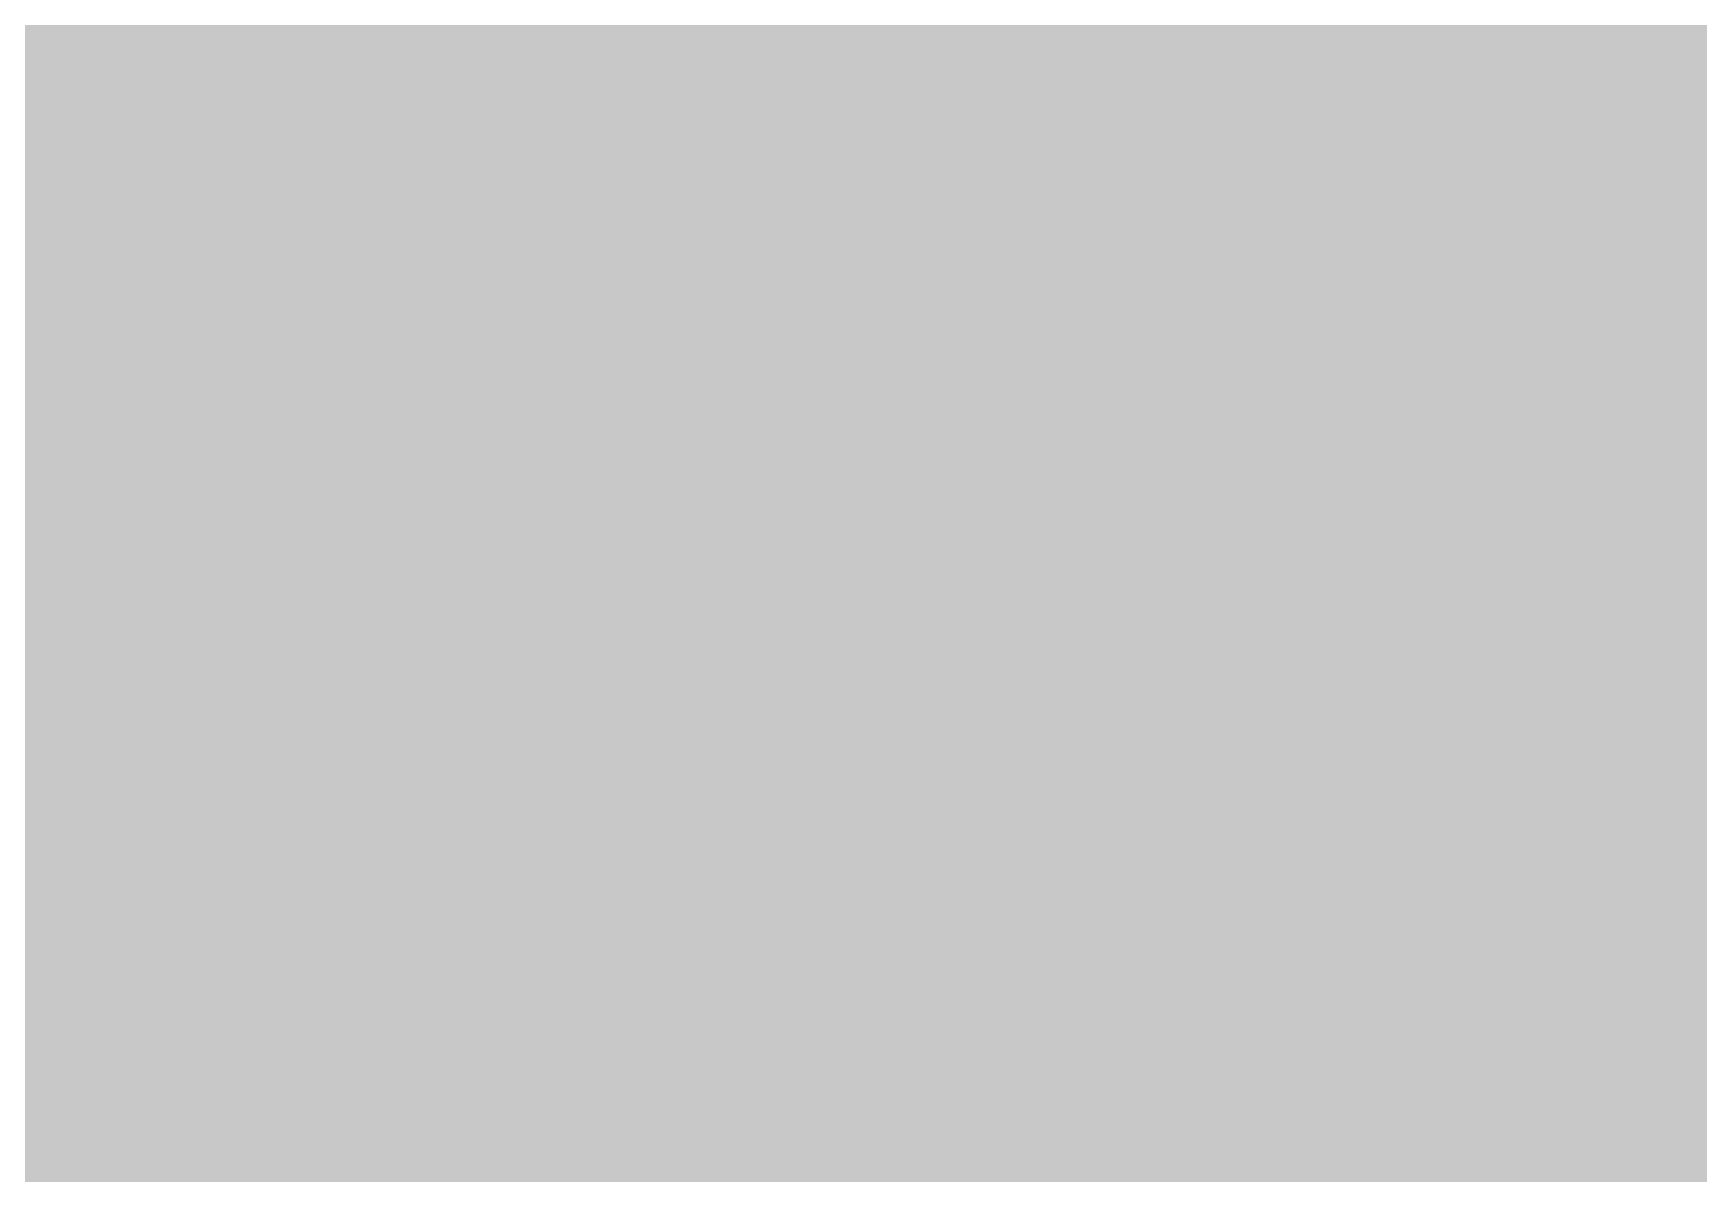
# Model space of a CAD drawing. Extents: x -3 to 92, y -53 to 125.
# Drawn here: x 72.05 to 80.34, y 101.82 to 107.5 of the extents above; entities that cross this region are included whole.
import ezdxf

# ---------------------------------------------------------------- set-up
doc = ezdxf.new("R2010")
doc.units = 0
doc.header["$MEASUREMENT"] = 0
doc.layers.get('0').update_dxf_attribs({"linetype": 'CONTINUOUS'})
for name, color, linetype in [('23-325-0_AST', 7, 'CONTINUOUS'), ('23-325-0_BOT', 7, 'CONTINUOUS'), ('23-325-0_DRD', 2, 'CONTINUOUS'), ('23-325-0_IN1', 4, 'CONTINUOUS'), ('23-325-0_IN2', 3, 'CONTINUOUS'), ('23-325-0_SMB', 5, 'CONTINUOUS'), ('23-325-0_SMT', 10, 'CONTINUOUS'), ('23-325-0_SPT', 14, 'CONTINUOUS'), ('23-325-0_TOP', 12, 'CONTINUOUS'), ('THRUHOLE_TAP', 8, 'CONTINUOUS')]:
    doc.layers.add(name, color=color, linetype=linetype)

# ---------------------------------------------------------------- blocks, each defined once
blk = doc.blocks.new('ROUND_54')
at = {"const_width": 0.508}
blk.add_lwpolyline([(-0.254, 0, 1), (0.254, 0, 1)], format="xyb", close=True, dxfattribs=at)
blk = doc.blocks.new('ROUND_87')
at = {"const_width": 0.40005}
blk.add_lwpolyline([(-0.200024, 0, 1), (0.200024, 0, 1)], format="xyb", close=True, dxfattribs=at)

msp = doc.modelspace()

# ---------------------------------------------------------------- linework, layer by layer
at = {"layer": '23-325-0_AST', "const_width": 0.1524}
for points in [[(76.33208, 107.23118), (76.33208, 106.99242)], [(76.33208, 107.1118), (75.31608, 107.1118), (75.48626, 106.99242)], [(75.31608, 106.50982), (76.1619, 106.50982), (76.33208, 106.4514), (76.33208, 106.0958), (76.1619, 106.03738), (75.31608, 106.03738)]]:
    msp.add_lwpolyline(points, dxfattribs=at)
at = {"layer": '23-325-0_BOT', "const_width": 0.254}
for points in [[(72.136, 124.46), (72.136, 52.72024)], [(72.3646, 124.46), (72.3646, 52.41544)], [(72.5932, 124.46), (72.5932, 19.37512)], [(72.8218, 124.46), (72.8218, 19.33956)], [(73.0504, 124.46), (73.0504, 19.27098)], [(73.279, 124.46), (73.279, 19.15922)], [(73.5076, 124.46), (73.5076, 20.9296)], [(73.7362, 124.46), (73.7362, 21.2979)], [(73.9648, 124.46), (73.9648, 21.52396)], [(74.1934, 124.46), (74.1934, 21.6789)], [(74.422, 124.46), (74.422, 21.78304)], [(74.6506, 124.46), (74.6506, 21.84908)], [(74.8792, 124.46), (74.8792, 50.75936)], [(75.1078, 124.46), (75.1078, 50.86858)], [(75.3364, 124.46), (75.3364, 50.8762)], [(75.565, 124.46), (75.565, 50.8762)], [(75.7936, 124.46), (75.7936, 50.8762)], [(76.0222, 124.46), (76.0222, 50.8762)], [(76.2508, 124.46), (76.2508, 50.8762)], [(76.4794, 124.46), (76.4794, 50.8762)], [(76.708, 124.46), (76.708, 58.67146)], [(76.9366, 124.46), (76.9366, 58.8518)], [(77.1652, 124.46), (77.1652, 58.8772)], [(77.3938, 124.46), (77.3938, 58.8772)], [(77.6224, 124.46), (77.6224, 58.8772)], [(77.851, 124.46), (77.851, 58.8772)], [(78.0796, 124.46), (78.0796, 58.8772)], [(78.3082, 124.46), (78.3082, 58.8772)], [(78.5368, 124.46), (78.5368, 58.8772)], [(78.7654, 124.46), (78.7654, 58.8772)], [(78.994, 124.46), (78.994, 58.8772)], [(79.2226, 118.51894), (79.2226, 72.72528)], [(79.4512, 117.9195), (79.4512, 72.94118)], [(79.6798, 117.47754), (79.6798, 73.01484)], [(79.9084, 117.12194), (79.9084, 72.9996)], [(80.137, 116.82222), (80.137, 72.89038)], [(80.3656, 116.56314), (80.3656, 72.54748)], [(84.09178, 107.442), (65.39484, 107.442)], [(84.0867, 107.2134), (70.69328, 107.2134)], [(83.6549, 106.9848), (70.90918, 106.9848)], [(83.41106, 106.7562), (70.98284, 106.7562)], [(83.3247, 106.5276), (70.9676, 106.5276)], [(83.32978, 106.299), (70.85838, 106.299)], [(83.4263, 106.0704), (70.51548, 106.0704)], [(83.71078, 105.8418), (70.8152, 105.8418)], [(86.233, 105.6132), (70.9549, 105.6132)], [(86.233, 105.3846), (70.98792, 105.3846)], [(86.233, 105.156), (70.93458, 105.156)], [(86.233, 104.9274), (70.76186, 104.9274)], [(83.6549, 104.6988), (70.64756, 104.6988)], [(83.41106, 104.4702), (70.89394, 104.4702)], [(83.3247, 104.2416), (70.9803, 104.2416)], [(83.32978, 104.013), (70.97522, 104.013)], [(83.4263, 103.7844), (70.8787, 103.7844)], [(83.71078, 103.5558), (70.59422, 103.5558)], [(86.233, 103.3272), (65.8622, 103.3272)], [(86.233, 103.0986), (65.8622, 103.0986)], [(86.233, 102.87), (65.8622, 102.87)], [(86.233, 102.6414), (65.8622, 102.6414)], [(86.233, 102.4128), (65.8622, 102.4128)], [(86.233, 102.1842), (65.8622, 102.1842)], [(86.233, 101.9556), (65.8622, 101.9556)], [(86.233, 101.727), (65.8622, 101.727)]]:
    msp.add_lwpolyline(points, dxfattribs=at)
at = {"layer": '23-325-0_DRD', "const_width": 0.254}
for points in [[(73.025, 107.95), (72.39, 107.315)], [(73.66, 107.315), (73.025, 107.95)], [(74.295, 107.95), (73.66, 107.315)], [(74.93, 107.315), (74.295, 107.95)], [(75.565, 107.95), (74.93, 107.315)], [(76.2, 107.315), (75.565, 107.95)], [(76.835, 107.95), (76.2, 107.315)], [(77.47, 107.315), (76.835, 107.95)], [(78.105, 107.95), (77.47, 107.315)], [(78.74, 107.315), (78.105, 107.95)], [(72.39, 107.315), (73.025, 106.68)], [(73.025, 106.68), (73.66, 107.315)], [(73.66, 107.315), (74.295, 106.68)], [(74.295, 106.68), (74.93, 107.315)], [(74.93, 107.315), (75.565, 106.68)], [(75.565, 106.68), (76.2, 107.315)], [(76.2, 107.315), (76.835, 106.68)], [(76.835, 106.68), (77.47, 107.315)], [(77.47, 107.315), (78.105, 106.68)], [(78.105, 106.68), (78.74, 107.315)], [(73.025, 105.41), (72.39, 104.775)], [(73.66, 104.775), (73.025, 105.41)], [(74.295, 105.41), (73.66, 104.775)], [(74.93, 104.775), (74.295, 105.41)], [(75.565, 105.41), (74.93, 104.775)], [(76.2, 104.775), (75.565, 105.41)], [(76.835, 105.41), (76.2, 104.775)], [(77.47, 104.775), (76.835, 105.41)], [(78.105, 105.41), (77.47, 104.775)], [(78.74, 104.775), (78.105, 105.41)], [(72.39, 104.775), (73.025, 104.14)], [(73.025, 104.14), (73.66, 104.775)], [(73.66, 104.775), (74.295, 104.14)], [(74.295, 104.14), (74.93, 104.775)], [(74.93, 104.775), (75.565, 104.14)], [(75.565, 104.14), (76.2, 104.775)], [(76.2, 104.775), (76.835, 104.14)], [(76.835, 104.14), (77.47, 104.775)], [(77.47, 104.775), (78.105, 104.14)], [(78.105, 104.14), (78.74, 104.775)], [(74.295, 102.87), (73.66, 102.235)], [(74.93, 102.235), (74.295, 102.87)], [(75.565, 102.87), (74.93, 102.235)], [(76.2, 102.235), (75.565, 102.87)], [(76.835, 102.87), (76.2, 102.235)], [(77.47, 102.235), (76.835, 102.87)], [(73.66, 102.235), (74.295, 101.6)], [(74.295, 101.6), (74.93, 102.235)], [(74.93, 102.235), (75.565, 101.6)], [(75.565, 101.6), (76.2, 102.235)], [(76.2, 102.235), (76.835, 101.6)], [(76.835, 101.6), (77.47, 102.235)]]:
    msp.add_lwpolyline(points, dxfattribs=at)
at = {"layer": '23-325-0_IN1', "const_width": 0.254}
for points in [[(72.1106, 124.46), (72.1106, 52.7177)], [(78.9686, 124.46), (78.9686, 50.11674)], [(79.1972, 124.46), (79.1972, 72.67956)], [(79.4258, 124.46), (79.4258, 72.92594)], [(79.6544, 124.46), (79.6544, 73.0123)], [(79.883, 124.46), (79.883, 73.00722)], [(80.1116, 124.46), (80.1116, 72.9107)], [(80.3402, 124.46), (80.3402, 72.62622)], [(72.19696, 107.442), (65.39484, 107.442)], [(84.09178, 107.442), (78.93304, 107.442)], [(72.19188, 107.2134), (70.69328, 107.2134)], [(84.0867, 107.2134), (78.93558, 107.2134)], [(72.25538, 106.9848), (70.90918, 106.9848)], [(83.6549, 106.9848), (78.87462, 106.9848)], [(72.3392, 106.8324), (72.3392, 105.2576)], [(72.40016, 106.7562), (70.98284, 106.7562)], [(73.67016, 106.7562), (73.64984, 106.7562)], [(74.94016, 106.7562), (74.91984, 106.7562)], [(76.21016, 106.7562), (76.18984, 106.7562)], [(77.48016, 106.7562), (77.45984, 106.7562)], [(83.41106, 106.7562), (78.72984, 106.7562)], [(78.74, 106.76636), (78.74, 105.3211)], [(73.7108, 106.71302), (73.7108, 105.37444)], [(74.8538, 106.69016), (74.8538, 105.39984)], [(76.2254, 106.73842), (76.2254, 105.34904)], [(77.3684, 106.6673), (77.3684, 105.42016)], [(72.5678, 106.61142), (72.5678, 105.47604)], [(73.4822, 106.61142), (73.4822, 105.47604)], [(75.0824, 106.6292), (75.0824, 105.4608)], [(75.9968, 106.59618), (75.9968, 105.49382)], [(77.597, 106.64698), (77.597, 105.44048)], [(72.73798, 106.5276), (70.9676, 106.5276)], [(72.7964, 106.50728), (72.7964, 105.58018)], [(73.2536, 106.50728), (73.2536, 105.58018)], [(74.00798, 106.5276), (73.31202, 106.5276)], [(73.9394, 106.55554), (73.9394, 105.53446)], [(75.27798, 106.5276), (74.58202, 106.5276)], [(74.6252, 106.54538), (74.6252, 105.54462)], [(75.311, 106.5149), (75.311, 105.57256)], [(75.7682, 106.5022), (75.7682, 105.5878)], [(76.54798, 106.5276), (75.85202, 106.5276)], [(76.454, 106.56824), (76.454, 105.52176)], [(77.81798, 106.5276), (77.12202, 106.5276)], [(77.1398, 106.53268), (77.1398, 105.55478)], [(77.8256, 106.52506), (77.8256, 105.56494)], [(83.3247, 106.5276), (78.39202, 106.5276)], [(78.5114, 106.58094), (78.5114, 105.50652)], [(73.025, 106.4768), (73.025, 105.6132)], [(74.168, 106.48696), (74.168, 105.60304)], [(74.3966, 106.48188), (74.3966, 105.60558)], [(75.5396, 106.4768), (75.5396, 105.6132)], [(76.6826, 106.4895), (76.6826, 105.59796)], [(76.9112, 106.47934), (76.9112, 105.60812)], [(78.0542, 106.4768), (78.0542, 105.61066)], [(78.2828, 106.49458), (78.2828, 105.59288)], [(83.32978, 106.299), (70.85838, 106.299)], [(83.4263, 106.0704), (70.51548, 106.0704)], [(83.71078, 105.8418), (70.8152, 105.8418)], [(86.36, 105.6132), (70.9549, 105.6132)], [(72.44842, 105.3846), (70.98792, 105.3846)], [(73.71842, 105.3846), (73.59904, 105.3846)], [(74.98842, 105.3846), (74.86904, 105.3846)], [(76.25842, 105.3846), (76.13904, 105.3846)], [(77.52842, 105.3846), (77.40904, 105.3846)], [(86.36, 105.3846), (78.67904, 105.3846)], [(72.27824, 105.156), (70.93458, 105.156)], [(86.36, 105.156), (78.85176, 105.156)], [(72.1995, 104.9274), (70.76186, 104.9274)], [(86.36, 104.9274), (78.92796, 104.9274)], [(72.18934, 104.6988), (70.64756, 104.6988)], [(83.6549, 104.6988), (78.93812, 104.6988)], [(72.24268, 104.4702), (70.89394, 104.4702)], [(83.41106, 104.4702), (78.88478, 104.4702)], [(72.3392, 104.2924), (72.3392, 84.9376)], [(72.3773, 104.2416), (70.9803, 104.2416)], [(76.2254, 104.19842), (76.2254, 102.80904)], [(78.74, 104.22636), (78.74, 85.0011)], [(83.3247, 104.2416), (78.75016, 104.2416)], [(73.7108, 104.17302), (73.7108, 102.83444)], [(74.8538, 104.15016), (74.8538, 102.85984)], [(77.3684, 104.1273), (77.3684, 102.88016)], [(77.597, 104.10698), (77.597, 102.58298)], [(72.67448, 104.013), (70.97522, 104.013)], [(72.5678, 104.07142), (72.5678, 85.15604)], [(73.94448, 104.013), (73.37298, 104.013)], [(73.4822, 104.07142), (73.4822, 102.4382)], [(73.9394, 104.01554), (73.9394, 102.99446)], [(75.21448, 104.013), (74.64298, 104.013)], [(75.0824, 104.0892), (75.0824, 102.9208)], [(76.48448, 104.013), (75.91298, 104.013)], [(75.9968, 104.05618), (75.9968, 102.95382)], [(76.454, 104.02824), (76.454, 102.98176)], [(77.75448, 104.013), (77.18298, 104.013)], [(83.32978, 104.013), (78.45298, 104.013)], [(78.5114, 104.04094), (78.5114, 85.18652)], [(72.7964, 103.96728), (72.7964, 85.26018)], [(73.025, 103.9368), (73.025, 85.2932)], [(73.2536, 103.96728), (73.2536, 85.26018)], [(74.168, 103.94696), (74.168, 103.06304)], [(74.3966, 103.94188), (74.3966, 103.06558)], [(74.6252, 104.00538), (74.6252, 103.00462)], [(75.311, 103.9749), (75.311, 103.03256)], [(75.5396, 103.9368), (75.5396, 103.0732)], [(75.7682, 103.9622), (75.7682, 103.0478)], [(76.6826, 103.9495), (76.6826, 103.05796)], [(76.9112, 103.93934), (76.9112, 103.06812)], [(77.1398, 103.99268), (77.1398, 103.01478)], [(77.8256, 103.98506), (77.8256, 85.24494)], [(78.0542, 103.9368), (78.0542, 85.29066)], [(78.2828, 103.95458), (78.2828, 85.27288)], [(83.4263, 103.7844), (70.8787, 103.7844)], [(83.71078, 103.5558), (70.59422, 103.5558)], [(86.36, 103.3272), (60.74156, 103.3272)], [(86.36, 103.0986), (60.51804, 103.0986)], [(73.74636, 102.87), (60.0837, 102.87)], [(75.01636, 102.87), (74.8411, 102.87)], [(76.28636, 102.87), (76.1111, 102.87)], [(86.36, 102.87), (77.3811, 102.87)], [(73.56094, 102.6414), (54.75986, 102.6414)], [(86.36, 102.6414), (77.56652, 102.6414)], [(73.47458, 102.4128), (27.54122, 102.4128)], [(86.36, 102.4128), (77.65288, 102.4128)], [(73.4568, 102.1842), (-2.413, 102.1842)], [(86.36, 102.1842), (77.67066, 102.1842)], [(73.4822, 102.02926), (73.4822, 87.1982)], [(73.50506, 101.9556), (-2.413, 101.9556)], [(86.36, 101.9556), (77.62494, 101.9556)], [(77.597, 101.88448), (77.597, 87.34298)], [(73.62698, 101.727), (-2.413, 101.727)], [(86.36, 101.727), (77.50048, 101.727)]]:
    msp.add_lwpolyline(points, dxfattribs=at)
for points in [[(73.025, 108.1532, 0.4142136), (72.1868, 107.315)], [(78.9432, 107.315, 0.4142136), (78.105, 108.1532)], [(72.1868, 107.315, 0.4142136), (73.025, 106.4768)], [(78.105, 106.4768, 0.4142136), (78.9432, 107.315)], [(73.025, 106.4768, 0.2179112), (73.65925, 106.767)], [(73.66, 106.76636, 0.2179118), (74.295, 106.47582)], [(74.295, 106.4768, 0.2179112), (74.92925, 106.767)], [(74.93, 106.76636, 0.2179118), (75.565, 106.47582)], [(75.565, 106.4768, 0.2179112), (76.19925, 106.767)], [(76.2, 106.76636, 0.2179118), (76.835, 106.47582)], [(76.835, 106.4768, 0.2179112), (77.46925, 106.767)], [(77.47, 106.76636, 0.2179118), (78.105, 106.47582)], [(73.025, 105.6132, 0.4142136), (72.1868, 104.775)], [(73.66, 105.3211, 0.2185128), (73.025, 105.61253)], [(74.295, 105.6132, 0.2185134), (73.65949, 105.32154)], [(74.93, 105.3211, 0.2185128), (74.295, 105.61253)], [(75.565, 105.6132, 0.2185134), (74.92949, 105.32154)], [(76.2, 105.3211, 0.2185128), (75.565, 105.61253)], [(76.835, 105.6132, 0.2185134), (76.19949, 105.32154)], [(77.47, 105.3211, 0.2185128), (76.835, 105.61253)], [(78.105, 105.6132, 0.2185134), (77.46949, 105.32154)], [(78.9432, 104.775, 0.4142136), (78.105, 105.6132)], [(72.1868, 104.775, 0.4142136), (73.025, 103.9368)], [(78.105, 103.9368, 0.4142136), (78.9432, 104.775)], [(73.025, 103.9368, 0.2179112), (73.65925, 104.227)], [(73.66, 104.22636, 0.2179118), (74.295, 103.93582)], [(74.295, 103.9368, 0.2179112), (74.92925, 104.227)], [(74.93, 104.22636, 0.2179118), (75.565, 103.93582)], [(75.565, 103.9368, 0.2179112), (76.19925, 104.227)], [(76.2, 104.22636, 0.2179118), (76.835, 103.93582)], [(76.835, 103.9368, 0.2179112), (77.46925, 104.227)], [(77.47, 104.22636, 0.2179118), (78.105, 103.93582)], [(74.295, 103.0732, 0.4142136), (73.4568, 102.235)], [(74.93, 102.7811, 0.2185128), (74.295, 103.07253)], [(75.565, 103.0732, 0.2185134), (74.92949, 102.78154)], [(76.2, 102.7811, 0.2185128), (75.565, 103.07253)], [(76.835, 103.0732, 0.2185134), (76.19949, 102.78154)], [(77.6732, 102.235, 0.4142136), (76.835, 103.0732)], [(73.4568, 102.235, 0.4142136), (74.295, 101.3968)], [(76.835, 101.3968, 0.4142136), (77.6732, 102.235)]]:
    msp.add_lwpolyline(points, format="xyb", dxfattribs=at)
at = {"layer": '23-325-0_IN2', "const_width": 0.254}
for points in [[(84.709, 107.315), (80.01, 107.315), (78.994, 106.299), (71.374, 106.299), (70.993, 106.68), (70.358, 106.68)], [(83.947, 106.426), (80.01, 106.426), (79.375, 105.791), (71.247, 105.791), (70.866, 105.41), (70.358, 105.41), (64.135, 105.41)], [(83.947, 104.14), (79.502, 104.14), (79.121, 103.759), (72.009, 103.759), (71.628, 104.14), (70.358, 104.14)]]:
    msp.add_lwpolyline(points, dxfattribs=at)
at = {"layer": '23-325-0_SMB', "const_width": 0.254}
for points in [[(72.0852, 123.825), (72.0852, 74.422)], [(72.3138, 123.825), (72.3138, 74.422)], [(72.5424, 123.825), (72.5424, 74.422)], [(72.771, 123.825), (72.771, 74.422)], [(72.9996, 123.825), (72.9996, 74.422)], [(73.2282, 123.825), (73.2282, 74.422)], [(73.4568, 123.825), (73.4568, 74.422)], [(73.6854, 123.825), (73.6854, 74.422)], [(73.914, 123.825), (73.914, 74.422)], [(74.1426, 123.825), (74.1426, 74.422)], [(74.3712, 123.825), (74.3712, 74.422)], [(74.5998, 123.825), (74.5998, 74.422)], [(74.8284, 123.825), (74.8284, 74.422)], [(75.057, 123.825), (75.057, 74.422)], [(75.2856, 123.825), (75.2856, 74.422)], [(75.5142, 123.825), (75.5142, 74.422)], [(75.7428, 123.825), (75.7428, 74.422)], [(75.9714, 123.825), (75.9714, 74.422)], [(76.2, 123.825), (76.2, 74.422)], [(76.4286, 123.825), (76.4286, 74.422)], [(76.6572, 123.825), (76.6572, 74.422)], [(76.8858, 123.825), (76.8858, 74.422)], [(77.1144, 123.825), (77.1144, 74.422)], [(77.343, 123.825), (77.343, 74.422)], [(77.5716, 123.825), (77.5716, 74.422)], [(77.8002, 123.825), (77.8002, 74.422)], [(78.0288, 123.825), (78.0288, 74.422)], [(78.2574, 123.825), (78.2574, 74.422)], [(78.486, 115.951), (78.486, 74.422)], [(78.7146, 115.7224), (78.7146, 74.422)], [(78.9432, 115.4938), (78.9432, 74.422)], [(79.1718, 115.2652), (79.1718, 74.422)], [(79.4004, 115.0366), (79.4004, 74.422)], [(79.629, 114.808), (79.629, 74.422)], [(79.8576, 114.5794), (79.8576, 74.422)], [(80.0862, 114.3508), (80.0862, 74.422)], [(80.3148, 114.1222), (80.3148, 74.422)], [(82.804, 107.442), (71.12, 107.442)], [(82.804, 107.2134), (71.12, 107.2134)], [(82.804, 106.9848), (71.12, 106.9848)], [(82.804, 106.7562), (71.12, 106.7562)], [(82.804, 106.5276), (71.12, 106.5276)], [(82.804, 106.299), (71.12, 106.299)], [(82.804, 106.0704), (71.12, 106.0704)], [(82.804, 105.8418), (71.12, 105.8418)], [(82.804, 105.6132), (71.12, 105.6132)], [(82.804, 105.3846), (71.12, 105.3846)], [(82.804, 105.156), (71.12, 105.156)], [(82.804, 104.9274), (71.12, 104.9274)], [(82.804, 104.6988), (71.12, 104.6988)], [(82.804, 104.4702), (71.12, 104.4702)], [(82.804, 104.2416), (71.12, 104.2416)], [(82.804, 104.013), (71.12, 104.013)], [(82.804, 103.7844), (71.12, 103.7844)], [(82.804, 103.5558), (71.12, 103.5558)], [(82.804, 103.3272), (71.12, 103.3272)], [(82.804, 103.0986), (71.12, 103.0986)], [(82.804, 102.87), (71.12, 102.87)], [(82.804, 102.6414), (69.596, 102.6414)], [(82.804, 102.4128), (69.596, 102.4128)], [(82.804, 102.1842), (69.596, 102.1842)], [(81.153, 101.9556), (69.596, 101.9556)], [(81.153, 101.727), (69.596, 101.727)]]:
    msp.add_lwpolyline(points, dxfattribs=at)
at = {"layer": '23-325-0_SMT'}
for points, const_width in [([(72.6694, 116.713), (72.6694, 93.98)], 0.254), ([(72.898, 116.713), (72.898, 93.98)], 0.254), ([(73.1266, 116.713), (73.1266, 93.98)], 0.254), ([(73.3552, 116.713), (73.3552, 93.98)], 0.254), ([(73.5838, 116.713), (73.5838, 93.98)], 0.254), ([(73.8124, 116.713), (73.8124, 93.98)], 0.254), ([(74.041, 116.713), (74.041, 93.98)], 0.254), ([(74.2696, 116.713), (74.2696, 93.98)], 0.254), ([(74.4982, 116.713), (74.4982, 93.98)], 0.254), ([(74.7268, 116.713), (74.7268, 93.98)], 0.254), ([(74.9554, 116.713), (74.9554, 93.98)], 0.254), ([(75.184, 116.713), (75.184, 93.98)], 0.254), ([(75.4126, 116.713), (75.4126, 93.98)], 0.254), ([(75.6412, 116.713), (75.6412, 93.98)], 0.254), ([(75.8698, 116.713), (75.8698, 93.98)], 0.254), ([(76.0984, 116.713), (76.0984, 93.98)], 0.254), ([(76.327, 116.713), (76.327, 93.98)], 0.254), ([(72.4408, 116.6368), (72.4408, 93.98)], 0.254), ([(76.5556, 116.6114), (76.5556, 93.98)], 0.254), ([(72.2122, 116.4082), (72.2122, 93.98)], 0.254), ([(76.7842, 116.3828), (76.7842, 94.1832)], 0.254), ([(71.9836, 116.1796), (71.9836, 93.98)], 0.254), ([(77.0128, 116.1542), (77.0128, 94.4118)], 0.254), ([(77.2414, 115.9256), (77.2414, 94.6404)], 0.254), ([(77.47, 115.697), (77.47, 94.869)], 0.254), ([(77.6986, 115.4684), (77.6986, 96.393)], 0.254), ([(77.9272, 115.2398), (77.9272, 96.393)], 0.254), ([(78.1558, 115.0112), (78.1558, 96.393)], 0.254), ([(78.3844, 114.7826), (78.3844, 96.393)], 0.254), ([(78.613, 114.554), (78.613, 96.393)], 0.254), ([(78.8416, 114.3254), (78.8416, 96.393)], 0.254), ([(79.0702, 114.0968), (79.0702, 96.393)], 0.254), ([(79.248, 113.919), (79.248, 96.393)], 0.254), ([(79.248, 107.569), (71.247, 107.569)], 0.254), ([(79.248, 107.3404), (71.247, 107.3404)], 0.254), ([(79.248, 107.1118), (71.247, 107.1118)], 0.254), ([(79.248, 106.8832), (71.247, 106.8832)], 0.254), ([(79.248, 106.6546), (71.247, 106.6546)], 0.254), ([(78.74, 106.68), (72.39, 106.68)], 0.1524), ([(78.74, 106.68), (78.74, 105.41), (72.39, 105.41)], 0.1524), ([(72.39, 106.68), (72.39, 105.41)], 0.1524), ([(72.4916, 106.68), (72.4916, 105.41)], 0.1524), ([(72.62876, 106.68), (72.62876, 105.41)], 0.1524), ([(72.76592, 106.68), (72.76592, 105.41)], 0.1524), ([(72.90308, 106.68), (72.90308, 105.41)], 0.1524), ([(73.04024, 106.68), (73.04024, 105.41)], 0.1524), ([(73.1774, 106.68), (73.1774, 105.41)], 0.1524), ([(73.31456, 106.68), (73.31456, 105.41)], 0.1524), ([(73.45172, 106.68), (73.45172, 105.41)], 0.1524), ([(73.58888, 106.68), (73.58888, 105.41)], 0.1524), ([(73.72604, 106.68), (73.72604, 105.41)], 0.1524), ([(73.8632, 106.68), (73.8632, 105.41)], 0.1524), ([(74.00036, 106.68), (74.00036, 105.41)], 0.1524), ([(74.13752, 106.68), (74.13752, 105.41)], 0.1524), ([(74.27468, 106.68), (74.27468, 105.41)], 0.1524), ([(74.41184, 106.68), (74.41184, 105.41)], 0.1524), ([(74.549, 106.68), (74.549, 105.41)], 0.1524), ([(74.68616, 106.68), (74.68616, 105.41)], 0.1524), ([(74.82332, 106.68), (74.82332, 105.41)], 0.1524), ([(74.96048, 106.68), (74.96048, 105.41)], 0.1524), ([(75.09764, 106.68), (75.09764, 105.41)], 0.1524), ([(75.2348, 106.68), (75.2348, 105.41)], 0.1524), ([(75.37196, 106.68), (75.37196, 105.41)], 0.1524), ([(75.50912, 106.68), (75.50912, 105.41)], 0.1524), ([(75.64628, 106.68), (75.64628, 105.41)], 0.1524), ([(75.78344, 106.68), (75.78344, 105.41)], 0.1524), ([(75.9206, 106.68), (75.9206, 105.41)], 0.1524), ([(76.05776, 106.68), (76.05776, 105.41)], 0.1524), ([(76.19492, 106.68), (76.19492, 105.41)], 0.1524), ([(76.33208, 106.68), (76.33208, 105.41)], 0.1524), ([(76.46924, 106.68), (76.46924, 105.41)], 0.1524), ([(76.6064, 106.68), (76.6064, 105.41)], 0.1524), ([(76.74356, 106.68), (76.74356, 105.41)], 0.1524), ([(76.88072, 106.68), (76.88072, 105.41)], 0.1524), ([(77.01788, 106.68), (77.01788, 105.41)], 0.1524), ([(77.15504, 106.68), (77.15504, 105.41)], 0.1524), ([(77.2922, 106.68), (77.2922, 105.41)], 0.1524), ([(77.42936, 106.68), (77.42936, 105.41)], 0.1524), ([(77.56652, 106.68), (77.56652, 105.41)], 0.1524), ([(77.70368, 106.68), (77.70368, 105.41)], 0.1524), ([(77.84084, 106.68), (77.84084, 105.41)], 0.1524), ([(77.978, 106.68), (77.978, 105.41)], 0.1524), ([(78.11516, 106.68), (78.11516, 105.41)], 0.1524), ([(78.25232, 106.68), (78.25232, 105.41)], 0.1524), ([(78.38948, 106.68), (78.38948, 105.41)], 0.1524), ([(78.52664, 106.68), (78.52664, 105.41)], 0.1524), ([(78.6638, 106.68), (78.6638, 105.41)], 0.1524), ([(78.74, 106.60888), (72.39, 106.60888)], 0.1524), ([(79.248, 106.426), (71.247, 106.426)], 0.254), ([(78.74, 106.47172), (72.39, 106.47172)], 0.1524), ([(78.74, 106.33456), (72.39, 106.33456)], 0.1524), ([(79.248, 106.1974), (71.247, 106.1974)], 0.254), ([(78.74, 106.1974), (72.39, 106.1974)], 0.1524), ([(78.74, 106.06024), (72.39, 106.06024)], 0.1524), ([(79.248, 105.9688), (71.247, 105.9688)], 0.254), ([(78.74, 105.92308), (72.39, 105.92308)], 0.1524), ([(79.248, 105.7402), (71.247, 105.7402)], 0.254), ([(78.74, 105.78592), (72.39, 105.78592)], 0.1524), ([(78.74, 105.64876), (72.39, 105.64876)], 0.1524), ([(79.248, 105.5116), (71.247, 105.5116)], 0.254), ([(78.74, 105.5116), (72.39, 105.5116)], 0.1524), ([(79.248, 105.283), (71.247, 105.283)], 0.254), ([(79.248, 105.0544), (71.247, 105.0544)], 0.254), ([(79.248, 104.8258), (71.247, 104.8258)], 0.254), ([(79.248, 104.5972), (71.247, 104.5972)], 0.254), ([(79.248, 104.3686), (71.247, 104.3686)], 0.254), ([(79.248, 104.14), (71.247, 104.14)], 0.254), ([(78.74, 104.14), (72.39, 104.14)], 0.1524), ([(78.74, 104.14), (78.74, 102.87), (72.39, 102.87)], 0.1524), ([(72.39, 104.14), (72.39, 102.87)], 0.1524), ([(78.74, 104.06888), (72.39, 104.06888)], 0.1524), ([(72.4916, 104.14), (72.4916, 102.87)], 0.1524), ([(72.62876, 104.14), (72.62876, 102.87)], 0.1524), ([(72.76592, 104.14), (72.76592, 102.87)], 0.1524), ([(72.90308, 104.14), (72.90308, 102.87)], 0.1524), ([(73.04024, 104.14), (73.04024, 102.87)], 0.1524), ([(73.1774, 104.14), (73.1774, 102.87)], 0.1524), ([(73.31456, 104.14), (73.31456, 102.87)], 0.1524), ([(73.45172, 104.14), (73.45172, 102.87)], 0.1524), ([(73.58888, 104.14), (73.58888, 102.87)], 0.1524), ([(73.72604, 104.14), (73.72604, 102.87)], 0.1524), ([(73.8632, 104.14), (73.8632, 102.87)], 0.1524), ([(74.00036, 104.14), (74.00036, 102.87)], 0.1524), ([(74.13752, 104.14), (74.13752, 102.87)], 0.1524), ([(74.27468, 104.14), (74.27468, 102.87)], 0.1524), ([(74.41184, 104.14), (74.41184, 102.87)], 0.1524), ([(74.549, 104.14), (74.549, 102.87)], 0.1524), ([(74.68616, 104.14), (74.68616, 102.87)], 0.1524), ([(74.82332, 104.14), (74.82332, 102.87)], 0.1524), ([(74.96048, 104.14), (74.96048, 102.87)], 0.1524), ([(75.09764, 104.14), (75.09764, 102.87)], 0.1524), ([(75.2348, 104.14), (75.2348, 102.87)], 0.1524), ([(75.37196, 104.14), (75.37196, 102.87)], 0.1524), ([(75.50912, 104.14), (75.50912, 102.87)], 0.1524), ([(75.64628, 104.14), (75.64628, 102.87)], 0.1524), ([(75.78344, 104.14), (75.78344, 102.87)], 0.1524), ([(75.9206, 104.14), (75.9206, 102.87)], 0.1524), ([(76.05776, 104.14), (76.05776, 102.87)], 0.1524), ([(76.19492, 104.14), (76.19492, 102.87)], 0.1524), ([(76.33208, 104.14), (76.33208, 102.87)], 0.1524), ([(76.46924, 104.14), (76.46924, 102.87)], 0.1524), ([(76.6064, 104.14), (76.6064, 102.87)], 0.1524), ([(76.74356, 104.14), (76.74356, 102.87)], 0.1524), ([(76.88072, 104.14), (76.88072, 102.87)], 0.1524), ([(77.01788, 104.14), (77.01788, 102.87)], 0.1524), ([(77.15504, 104.14), (77.15504, 102.87)], 0.1524), ([(77.2922, 104.14), (77.2922, 102.87)], 0.1524), ([(77.42936, 104.14), (77.42936, 102.87)], 0.1524), ([(77.56652, 104.14), (77.56652, 102.87)], 0.1524), ([(77.70368, 104.14), (77.70368, 102.87)], 0.1524), ([(77.84084, 104.14), (77.84084, 102.87)], 0.1524), ([(77.978, 104.14), (77.978, 102.87)], 0.1524), ([(78.11516, 104.14), (78.11516, 102.87)], 0.1524), ([(78.25232, 104.14), (78.25232, 102.87)], 0.1524), ([(78.38948, 104.14), (78.38948, 102.87)], 0.1524), ([(78.52664, 104.14), (78.52664, 102.87)], 0.1524), ([(78.6638, 104.14), (78.6638, 102.87)], 0.1524), ([(79.248, 103.9114), (71.247, 103.9114)], 0.254), ([(78.74, 103.93172), (72.39, 103.93172)], 0.1524), ([(79.248, 103.6828), (71.247, 103.6828)], 0.254), ([(78.74, 103.79456), (72.39, 103.79456)], 0.1524), ([(78.74, 103.6574), (72.39, 103.6574)], 0.1524), ([(79.248, 103.4542), (71.247, 103.4542)], 0.254), ([(78.74, 103.52024), (72.39, 103.52024)], 0.1524), ([(78.74, 103.38308), (72.39, 103.38308)], 0.1524), ([(79.248, 103.2256), (71.247, 103.2256)], 0.254), ([(78.74, 103.24592), (72.39, 103.24592)], 0.1524), ([(78.74, 103.10876), (72.39, 103.10876)], 0.1524), ([(79.248, 102.997), (71.247, 102.997)], 0.254), ([(78.74, 102.9716), (72.39, 102.9716)], 0.1524), ([(79.248, 102.7684), (71.247, 102.7684)], 0.254), ([(79.248, 102.5398), (71.247, 102.5398)], 0.254), ([(79.248, 102.3112), (71.247, 102.3112)], 0.254), ([(79.248, 102.0826), (71.247, 102.0826)], 0.254), ([(79.248, 101.854), (71.247, 101.854)], 0.254)]:
    msp.add_lwpolyline(points, dxfattribs=dict(at, const_width=const_width))
at = {"layer": '23-325-0_SPT', "const_width": 0.1524}
for points in [[(78.74, 106.68), (72.39, 106.68)], [(78.74, 106.68), (78.74, 105.41), (72.39, 105.41)], [(72.39, 106.68), (72.39, 105.41)], [(72.4916, 106.68), (72.4916, 105.41)], [(72.62876, 106.68), (72.62876, 105.41)], [(72.76592, 106.68), (72.76592, 105.41)], [(72.90308, 106.68), (72.90308, 105.41)], [(73.04024, 106.68), (73.04024, 105.41)], [(73.1774, 106.68), (73.1774, 105.41)], [(73.31456, 106.68), (73.31456, 105.41)], [(73.45172, 106.68), (73.45172, 105.41)], [(73.58888, 106.68), (73.58888, 105.41)], [(73.72604, 106.68), (73.72604, 105.41)], [(73.8632, 106.68), (73.8632, 105.41)], [(74.00036, 106.68), (74.00036, 105.41)], [(74.13752, 106.68), (74.13752, 105.41)], [(74.27468, 106.68), (74.27468, 105.41)], [(74.41184, 106.68), (74.41184, 105.41)], [(74.549, 106.68), (74.549, 105.41)], [(74.68616, 106.68), (74.68616, 105.41)], [(74.82332, 106.68), (74.82332, 105.41)], [(74.96048, 106.68), (74.96048, 105.41)], [(75.09764, 106.68), (75.09764, 105.41)], [(75.2348, 106.68), (75.2348, 105.41)], [(75.37196, 106.68), (75.37196, 105.41)], [(75.50912, 106.68), (75.50912, 105.41)], [(75.64628, 106.68), (75.64628, 105.41)], [(75.78344, 106.68), (75.78344, 105.41)], [(75.9206, 106.68), (75.9206, 105.41)], [(76.05776, 106.68), (76.05776, 105.41)], [(76.19492, 106.68), (76.19492, 105.41)], [(76.33208, 106.68), (76.33208, 105.41)], [(76.46924, 106.68), (76.46924, 105.41)], [(76.6064, 106.68), (76.6064, 105.41)], [(76.74356, 106.68), (76.74356, 105.41)], [(76.88072, 106.68), (76.88072, 105.41)], [(77.01788, 106.68), (77.01788, 105.41)], [(77.15504, 106.68), (77.15504, 105.41)], [(77.2922, 106.68), (77.2922, 105.41)], [(77.42936, 106.68), (77.42936, 105.41)], [(77.56652, 106.68), (77.56652, 105.41)], [(77.70368, 106.68), (77.70368, 105.41)], [(77.84084, 106.68), (77.84084, 105.41)], [(77.978, 106.68), (77.978, 105.41)], [(78.11516, 106.68), (78.11516, 105.41)], [(78.25232, 106.68), (78.25232, 105.41)], [(78.38948, 106.68), (78.38948, 105.41)], [(78.52664, 106.68), (78.52664, 105.41)], [(78.6638, 106.68), (78.6638, 105.41)], [(78.74, 106.60888), (72.39, 106.60888)], [(78.74, 106.47172), (72.39, 106.47172)], [(78.74, 106.33456), (72.39, 106.33456)], [(78.74, 106.1974), (72.39, 106.1974)], [(78.74, 106.06024), (72.39, 106.06024)], [(78.74, 105.92308), (72.39, 105.92308)], [(78.74, 105.78592), (72.39, 105.78592)], [(78.74, 105.64876), (72.39, 105.64876)], [(78.74, 105.5116), (72.39, 105.5116)], [(78.74, 104.14), (72.39, 104.14)], [(78.74, 104.14), (78.74, 102.87), (72.39, 102.87)], [(72.39, 104.14), (72.39, 102.87)], [(78.74, 104.06888), (72.39, 104.06888)], [(72.4916, 104.14), (72.4916, 102.87)], [(72.62876, 104.14), (72.62876, 102.87)], [(72.76592, 104.14), (72.76592, 102.87)], [(72.90308, 104.14), (72.90308, 102.87)], [(73.04024, 104.14), (73.04024, 102.87)], [(73.1774, 104.14), (73.1774, 102.87)], [(73.31456, 104.14), (73.31456, 102.87)], [(73.45172, 104.14), (73.45172, 102.87)], [(73.58888, 104.14), (73.58888, 102.87)], [(73.72604, 104.14), (73.72604, 102.87)], [(73.8632, 104.14), (73.8632, 102.87)], [(74.00036, 104.14), (74.00036, 102.87)], [(74.13752, 104.14), (74.13752, 102.87)], [(74.27468, 104.14), (74.27468, 102.87)], [(74.41184, 104.14), (74.41184, 102.87)], [(74.549, 104.14), (74.549, 102.87)], [(74.68616, 104.14), (74.68616, 102.87)], [(74.82332, 104.14), (74.82332, 102.87)], [(74.96048, 104.14), (74.96048, 102.87)], [(75.09764, 104.14), (75.09764, 102.87)], [(75.2348, 104.14), (75.2348, 102.87)], [(75.37196, 104.14), (75.37196, 102.87)], [(75.50912, 104.14), (75.50912, 102.87)], [(75.64628, 104.14), (75.64628, 102.87)], [(75.78344, 104.14), (75.78344, 102.87)], [(75.9206, 104.14), (75.9206, 102.87)], [(76.05776, 104.14), (76.05776, 102.87)], [(76.19492, 104.14), (76.19492, 102.87)], [(76.33208, 104.14), (76.33208, 102.87)], [(76.46924, 104.14), (76.46924, 102.87)], [(76.6064, 104.14), (76.6064, 102.87)], [(76.74356, 104.14), (76.74356, 102.87)], [(76.88072, 104.14), (76.88072, 102.87)], [(77.01788, 104.14), (77.01788, 102.87)], [(77.15504, 104.14), (77.15504, 102.87)], [(77.2922, 104.14), (77.2922, 102.87)], [(77.42936, 104.14), (77.42936, 102.87)], [(77.56652, 104.14), (77.56652, 102.87)], [(77.70368, 104.14), (77.70368, 102.87)], [(77.84084, 104.14), (77.84084, 102.87)], [(77.978, 104.14), (77.978, 102.87)], [(78.11516, 104.14), (78.11516, 102.87)], [(78.25232, 104.14), (78.25232, 102.87)], [(78.38948, 104.14), (78.38948, 102.87)], [(78.52664, 104.14), (78.52664, 102.87)], [(78.6638, 104.14), (78.6638, 102.87)], [(78.74, 103.93172), (72.39, 103.93172)], [(78.74, 103.79456), (72.39, 103.79456)], [(78.74, 103.6574), (72.39, 103.6574)], [(78.74, 103.52024), (72.39, 103.52024)], [(78.74, 103.38308), (72.39, 103.38308)], [(78.74, 103.24592), (72.39, 103.24592)], [(78.74, 103.10876), (72.39, 103.10876)], [(78.74, 102.9716), (72.39, 102.9716)]]:
    msp.add_lwpolyline(points, dxfattribs=at)
at = {"layer": '23-325-0_TOP'}
for points, const_width in [([(73.4822, 118.4783), (73.4822, 93.3577)], 0.254), ([(73.7108, 118.4783), (73.7108, 93.3577)], 0.254), ([(73.9394, 118.4783), (73.9394, 93.3577)], 0.254), ([(74.168, 118.4783), (74.168, 93.3577)], 0.254), ([(74.3966, 118.4783), (74.3966, 93.3577)], 0.254), ([(74.6252, 118.4783), (74.6252, 93.3577)], 0.254), ([(74.8538, 118.4783), (74.8538, 93.3577)], 0.254), ([(75.0824, 118.4783), (75.0824, 93.3577)], 0.254), ([(75.311, 118.4783), (75.311, 93.3577)], 0.254), ([(73.2536, 118.43766), (73.2536, 93.3577)], 0.254), ([(75.5396, 118.41988), (75.5396, 93.3577)], 0.254), ([(73.025, 118.20906), (73.025, 93.3577)], 0.254), ([(75.7682, 118.19128), (75.7682, 93.3577)], 0.254), ([(72.7964, 117.98046), (72.7964, 93.3577)], 0.254), ([(75.9968, 117.96268), (75.9968, 93.3577)], 0.254), ([(72.5678, 117.75186), (72.5678, 93.3577)], 0.254), ([(76.2254, 117.73408), (76.2254, 93.3577)], 0.254), ([(72.3392, 117.52326), (72.3392, 93.3577)], 0.254), ([(76.454, 117.50548), (76.454, 93.3577)], 0.254), ([(72.1106, 117.29466), (72.1106, 93.3577)], 0.254), ([(76.6826, 117.27688), (76.6826, 93.3577)], 0.254), ([(76.9112, 117.04828), (76.9112, 93.3577)], 0.254), ([(77.1398, 116.81968), (77.1398, 93.5482)], 0.254), ([(77.3684, 116.59108), (77.3684, 93.7768)], 0.254), ([(77.597, 116.36248), (77.597, 94.0054)], 0.254), ([(77.8256, 116.13388), (77.8256, 94.234)], 0.254), ([(78.0542, 115.90528), (78.0542, 95.7453)], 0.254), ([(78.2828, 115.67668), (78.2828, 95.7453)], 0.254), ([(78.5114, 115.44808), (78.5114, 95.7453)], 0.254), ([(74.01306, 115.316), (74.01306, 99.314)], 0.1524), ([(74.15022, 115.316), (74.15022, 99.314)], 0.1524), ([(74.28738, 115.316), (74.28738, 99.314)], 0.1524), ([(74.42454, 115.316), (74.42454, 99.314)], 0.1524), ([(74.5617, 115.316), (74.5617, 99.314)], 0.1524), ([(74.69886, 115.316), (74.69886, 99.314)], 0.1524), ([(74.83602, 115.316), (74.83602, 99.314)], 0.1524), ([(74.97318, 115.316), (74.97318, 99.314)], 0.1524), ([(75.11034, 115.316), (75.11034, 99.314)], 0.1524), ([(75.2475, 115.316), (75.2475, 99.314)], 0.1524), ([(75.38466, 115.316), (75.38466, 99.314)], 0.1524), ([(75.52182, 115.316), (75.52182, 99.314)], 0.1524), ([(75.65898, 115.316), (75.65898, 99.314)], 0.1524), ([(75.79614, 115.316), (75.79614, 99.314)], 0.1524), ([(75.9333, 115.316), (75.9333, 99.314)], 0.1524), ([(76.07046, 115.316), (76.07046, 99.314)], 0.1524), ([(76.20762, 115.316), (76.20762, 99.314)], 0.1524), ([(76.34478, 115.316), (76.34478, 99.314)], 0.1524), ([(76.48194, 115.316), (76.48194, 99.314)], 0.1524), ([(76.6191, 115.316), (76.6191, 99.314)], 0.1524), ([(76.75626, 115.316), (76.75626, 99.314)], 0.1524), ([(76.89342, 115.316), (76.89342, 99.314)], 0.1524), ([(77.03058, 115.316), (77.03058, 99.314)], 0.1524), ([(77.16774, 115.316), (77.16774, 99.314)], 0.1524), ([(78.74, 115.21948), (78.74, 95.7453)], 0.254), ([(78.9686, 114.99088), (78.9686, 95.7453)], 0.254), ([(79.1972, 114.76228), (79.1972, 95.7453)], 0.254), ([(79.4258, 114.53368), (79.4258, 95.7453)], 0.254), ([(79.6544, 114.30508), (79.6544, 95.7453)], 0.254), ([(73.8759, 113.8809), (73.8759, 101.3841)], 0.1524), ([(77.3049, 113.8301), (77.3049, 101.4349)], 0.1524), ([(73.73874, 113.74374), (73.73874, 101.52126)], 0.1524), ([(77.44206, 113.69294), (77.44206, 101.57206)], 0.1524), ([(73.60158, 113.60658), (73.60158, 101.65842)], 0.1524), ([(77.57922, 113.55578), (77.57922, 101.70922)], 0.1524), ([(73.46442, 113.46942), (73.46442, 101.79558)], 0.1524), ([(77.71638, 113.41862), (77.71638, 101.84638)], 0.1524), ([(73.32726, 113.33226), (73.32726, 101.93274)], 0.1524), ([(77.85354, 113.28146), (77.85354, 101.98354)], 0.1524), ([(73.1901, 113.1951), (73.1901, 102.0699)], 0.1524), ([(77.9907, 113.1443), (77.9907, 102.1207)], 0.1524), ([(73.05294, 113.05794), (73.05294, 102.20706)], 0.1524), ([(78.12786, 113.00714), (78.12786, 102.25786)], 0.1524), ([(72.91578, 112.92078), (72.91578, 102.34422)], 0.1524), ([(78.26502, 112.86998), (78.26502, 102.39502)], 0.1524), ([(72.77862, 112.78362), (72.77862, 102.48138)], 0.1524), ([(78.40218, 112.73282), (78.40218, 102.53218)], 0.1524), ([(72.64146, 112.64646), (72.64146, 102.61854)], 0.1524), ([(78.53934, 112.59566), (78.53934, 102.66934)], 0.1524), ([(72.5043, 112.5093), (72.5043, 102.7557)], 0.1524), ([(78.6765, 112.4585), (78.6765, 102.8065)], 0.1524), ([(78.74, 112.395), (78.74, 102.87)], 0.1524), ([(79.96936, 94.615), (80.645, 95.3008), (80.645, 111.633), (80.645, 111.76), (80.772, 111.76), (82.41538, 111.76)], 1.27), ([(79.96936, 94.615), (80.645, 95.3008), (80.645, 111.633)], 1.27), ([(79.6798, 111.633), (79.6798, 95.7453)], 0.254), ([(72.36714, 111.61014), (72.36714, 102.89286), (73.914, 101.346), (73.914, 99.314)], 0.1524), ([(79.6798, 107.442), (69.89572, 107.442)], 0.254), ([(78.74, 107.5436), (72.36714, 107.5436)], 0.1524), ([(78.74, 107.40644), (72.36714, 107.40644)], 0.1524), ([(79.6798, 107.2134), (70.69328, 107.2134)], 0.254), ([(78.74, 107.26928), (72.36714, 107.26928)], 0.1524), ([(78.74, 107.13212), (72.36714, 107.13212)], 0.1524), ([(79.6798, 106.9848), (70.90918, 106.9848)], 0.254), ([(78.74, 106.99496), (72.36714, 106.99496)], 0.1524), ([(79.6798, 106.7562), (70.98284, 106.7562)], 0.254), ([(78.74, 106.8578), (72.36714, 106.8578)], 0.1524), ([(78.74, 106.72064), (72.36714, 106.72064)], 0.1524), ([(79.6798, 106.5276), (70.9676, 106.5276)], 0.254), ([(78.74, 106.58348), (72.36714, 106.58348)], 0.1524), ([(78.74, 106.44632), (72.36714, 106.44632)], 0.1524), ([(79.6798, 106.299), (70.85838, 106.299)], 0.254), ([(78.74, 106.30916), (72.36714, 106.30916)], 0.1524), ([(78.74, 106.172), (72.36714, 106.172)], 0.1524), ([(79.6798, 106.0704), (70.51548, 106.0704)], 0.254), ([(78.74, 106.03484), (72.36714, 106.03484)], 0.1524), ([(79.6798, 105.8418), (70.8152, 105.8418)], 0.254), ([(78.74, 105.89768), (72.36714, 105.89768)], 0.1524), ([(78.74, 105.76052), (72.36714, 105.76052)], 0.1524), ([(79.6798, 105.6132), (70.9549, 105.6132)], 0.254), ([(78.74, 105.62336), (72.36714, 105.62336)], 0.1524), ([(78.74, 105.4862), (72.36714, 105.4862)], 0.1524), ([(79.6798, 105.3846), (70.98792, 105.3846)], 0.254), ([(78.74, 105.34904), (72.36714, 105.34904)], 0.1524), ([(79.6798, 105.156), (70.93458, 105.156)], 0.254), ([(78.74, 105.21188), (72.36714, 105.21188)], 0.1524), ([(78.74, 105.07472), (72.36714, 105.07472)], 0.1524), ([(79.6798, 104.9274), (70.76186, 104.9274)], 0.254), ([(78.74, 104.93756), (72.36714, 104.93756)], 0.1524), ([(79.6798, 104.6988), (70.64756, 104.6988)], 0.254), ([(78.74, 104.8004), (72.36714, 104.8004)], 0.1524), ([(78.74, 104.66324), (72.36714, 104.66324)], 0.1524), ([(79.6798, 104.4702), (70.89394, 104.4702)], 0.254), ([(78.74, 104.52608), (72.36714, 104.52608)], 0.1524), ([(78.74, 104.38892), (72.36714, 104.38892)], 0.1524), ([(79.6798, 104.2416), (70.9803, 104.2416)], 0.254), ([(78.74, 104.25176), (72.36714, 104.25176)], 0.1524), ([(79.6798, 104.013), (70.97522, 104.013)], 0.254), ([(78.74, 104.1146), (72.36714, 104.1146)], 0.1524), ([(78.74, 103.97744), (72.36714, 103.97744)], 0.1524), ([(79.6798, 103.7844), (70.8787, 103.7844)], 0.254), ([(78.74, 103.84028), (72.36714, 103.84028)], 0.1524), ([(78.74, 103.70312), (72.36714, 103.70312)], 0.1524), ([(79.6798, 103.5558), (70.59422, 103.5558)], 0.254), ([(78.74, 103.56596), (72.36714, 103.56596)], 0.1524), ([(78.74, 103.4288), (72.36714, 103.4288)], 0.1524), ([(79.6798, 103.3272), (69.89572, 103.3272)], 0.254), ([(78.74, 103.29164), (72.36714, 103.29164)], 0.1524), ([(79.6798, 103.0986), (69.89572, 103.0986)], 0.254), ([(78.74, 103.15448), (72.36714, 103.15448)], 0.1524), ([(78.74, 103.01732), (72.36714, 103.01732)], 0.1524), ([(79.6798, 102.87), (69.89572, 102.87)], 0.254), ([(78.74, 102.88016), (72.37984, 102.88016)], 0.1524), ([(78.74, 102.87), (77.216, 101.346)], 0.1524), ([(78.613, 102.743), (72.517, 102.743)], 0.1524), ([(79.6798, 102.6414), (69.89572, 102.6414)], 0.254), ([(78.47584, 102.60584), (72.65416, 102.60584)], 0.1524), ([(79.6798, 102.4128), (69.89572, 102.4128)], 0.254), ([(78.33868, 102.46868), (72.79132, 102.46868)], 0.1524), ([(78.20152, 102.33152), (72.92848, 102.33152)], 0.1524), ([(79.6798, 102.1842), (69.89572, 102.1842)], 0.254), ([(78.06436, 102.19436), (73.06564, 102.19436)], 0.1524), ([(79.6798, 101.9556), (69.89572, 101.9556)], 0.254), ([(77.9272, 102.0572), (73.2028, 102.0572)], 0.1524), ([(77.79004, 101.92004), (73.33996, 101.92004)], 0.1524), ([(79.6798, 101.727), (69.89572, 101.727)], 0.254), ([(77.65288, 101.78288), (73.47712, 101.78288)], 0.1524)]:
    msp.add_lwpolyline(points, dxfattribs=dict(at, const_width=const_width))

# ---------------------------------------------------------------- block references
at = {"layer": '23-325-0_BOT'}
for p in [(73.025, 107.315), (74.295, 107.315), (75.565, 107.315), (76.835, 107.315), (78.105, 107.315), (73.025, 104.775), (74.295, 104.775), (75.565, 104.775), (76.835, 104.775), (78.105, 104.775), (74.295, 102.235), (75.565, 102.235), (76.835, 102.235)]:
    msp.add_blockref('ROUND_54', p, dxfattribs=at)
at = {"layer": '23-325-0_IN1'}
for p in [(73.025, 107.315), (74.295, 107.315), (75.565, 107.315), (76.835, 107.315), (78.105, 107.315), (73.025, 104.775), (74.295, 104.775), (75.565, 104.775), (76.835, 104.775), (78.105, 104.775), (74.295, 102.235), (75.565, 102.235), (76.835, 102.235)]:
    msp.add_blockref('ROUND_54', p, dxfattribs=at)
at = {"layer": '23-325-0_IN2'}
for p in [(73.025, 107.315), (74.295, 107.315), (75.565, 107.315), (76.835, 107.315), (78.105, 107.315), (73.025, 104.775), (74.295, 104.775), (75.565, 104.775), (76.835, 104.775), (78.105, 104.775), (74.295, 102.235), (75.565, 102.235), (76.835, 102.235)]:
    msp.add_blockref('ROUND_54', p, dxfattribs=at)
at = {"layer": '23-325-0_TOP'}
for p in [(73.025, 107.315), (74.295, 107.315), (75.565, 107.315), (76.835, 107.315), (78.105, 107.315), (73.025, 104.775), (74.295, 104.775), (75.565, 104.775), (76.835, 104.775), (78.105, 104.775), (74.295, 102.235), (75.565, 102.235), (76.835, 102.235)]:
    msp.add_blockref('ROUND_54', p, dxfattribs=at)
at = {"layer": 'THRUHOLE_TAP'}
for p in [(73.025, 107.315), (74.295, 107.315), (75.565, 107.315), (76.835, 107.315), (78.105, 107.315), (73.025, 104.775), (74.295, 104.775), (75.565, 104.775), (76.835, 104.775), (78.105, 104.775), (74.295, 102.235), (75.565, 102.235), (76.835, 102.235)]:
    msp.add_blockref('ROUND_87', p, dxfattribs=at)

doc.saveas('drawing.dxf')
